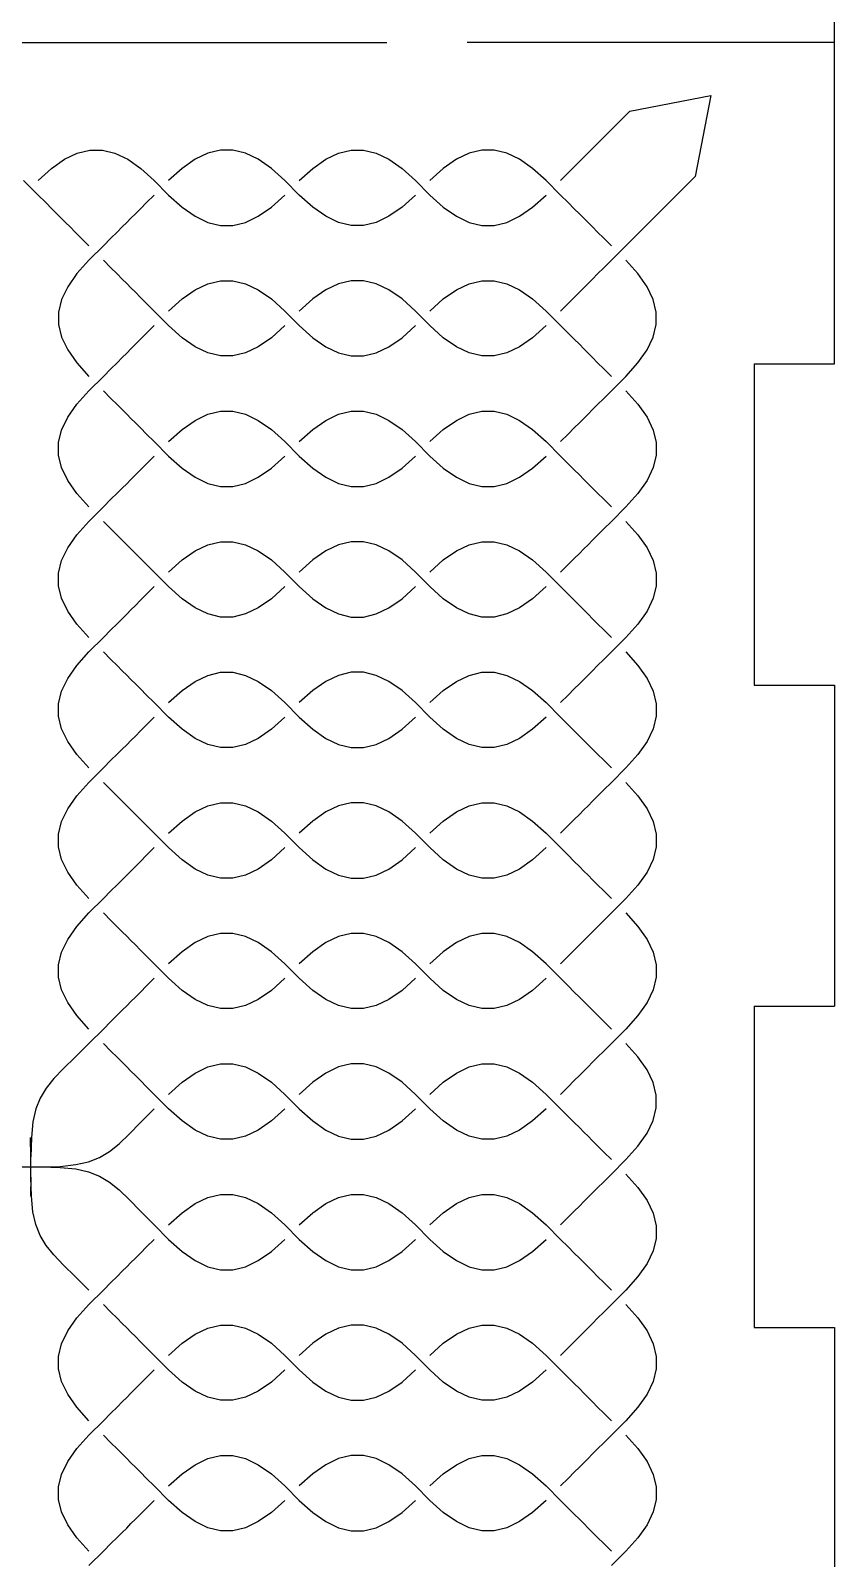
# Model space of a CAD drawing. Extents: x -112 to 112, y -170 to 170.
# Drawn here: x 56.2 to 111.8, y -63.9 to 41.8 of the extents above; entities that cross this region are included whole.
import ezdxf

# ---------------------------------------------------------------- set-up
doc = ezdxf.new("R2010")
doc.units = 0
doc.header["$MEASUREMENT"] = 0
doc.layers.get('0').update_dxf_attribs({"linetype": 'CONTINUOUS'})

msp = doc.modelspace()

# ---------------------------------------------------------------- linework, layer by layer
for p, q in [((111.76, 18.73), (111.76, 168.35)), ((31.12, 40.95), (80.81, 40.95)), ((111.76, 40.95), (86.36, 40.95)), ((97.61, 36.19), (103.23, 37.29)), ((103.23, 37.29), (102.13, 31.67)), ((92.83, 31.4), (97.61, 36.19)), ((57.63, 32.24), (58.53, 32.87)), ((58.53, 32.87), (59.41, 33.29)), ((59.41, 33.29), (60.28, 33.5)), ((60.28, 33.5), (61.15, 33.5)), ((61.15, 33.5), (62.02, 33.29)), ((62.02, 33.29), (62.9, 32.87)), ((62.9, 32.87), (63.8, 32.24)), ((67.56, 32.87), (66.66, 32.24)), ((68.45, 33.29), (67.56, 32.87)), ((69.32, 33.5), (68.45, 33.29)), ((70.18, 33.5), (69.32, 33.5)), ((71.05, 33.29), (70.18, 33.5)), ((71.93, 32.87), (71.05, 33.29)), ((72.84, 32.24), (71.93, 32.87)), ((75.69, 32.24), (76.59, 32.87)), ((76.59, 32.87), (77.48, 33.29)), ((77.48, 33.29), (78.35, 33.5)), ((78.35, 33.5), (79.21, 33.5)), ((79.21, 33.5), (80.08, 33.29)), ((80.08, 33.29), (80.96, 32.87)), ((80.96, 32.87), (81.87, 32.24)), ((85.63, 32.87), (84.72, 32.24)), ((86.51, 33.29), (85.63, 32.87)), ((87.38, 33.5), (86.51, 33.29)), ((88.24, 33.5), (87.38, 33.5)), ((89.11, 33.29), (88.24, 33.5)), ((90, 32.87), (89.11, 33.29)), ((90.9, 32.24), (90, 32.87)), ((56.7, 31.4), (57.63, 32.24)), ((63.8, 32.24), (64.73, 31.4)), ((66.66, 32.24), (65.73, 31.4)), ((73.77, 31.4), (72.84, 32.24)), ((74.76, 31.4), (75.69, 32.24)), ((81.87, 32.24), (82.8, 31.4)), ((84.72, 32.24), (83.79, 31.4)), ((91.83, 31.4), (90.9, 32.24)), ((56.7, 30.4), (55.7, 31.4)), ((64.73, 31.4), (65.73, 30.4)), ((74.76, 30.4), (73.77, 31.4)), ((82.8, 31.4), (83.79, 30.4)), ((92.83, 30.4), (91.83, 31.4)), ((102.13, 31.67), (97.34, 26.88)), ((57.23, 29.88), (56.7, 30.4)), ((57.65, 29.45), (57.23, 29.88)), ((64.21, 29.88), (63.78, 29.45)), ((64.73, 30.4), (64.21, 29.88)), ((65.73, 30.4), (66.66, 29.56)), ((72.84, 29.56), (73.77, 30.4)), ((75.69, 29.56), (74.76, 30.4)), ((82.8, 30.4), (81.87, 29.56)), ((83.79, 30.4), (84.72, 29.56)), ((90.9, 29.56), (91.83, 30.4)), ((93.35, 29.88), (92.83, 30.4)), ((93.78, 29.45), (93.35, 29.88)), ((58, 29.1), (57.65, 29.45)), ((58.31, 28.79), (58, 29.1)), ((58.61, 28.5), (58.31, 28.79)), ((63.12, 28.79), (62.83, 28.5)), ((63.43, 29.1), (63.12, 28.79)), ((63.78, 29.45), (63.43, 29.1)), ((66.66, 29.56), (67.56, 28.93)), ((67.56, 28.93), (68.45, 28.51)), ((71.05, 28.51), (71.93, 28.93)), ((71.93, 28.93), (72.84, 29.56)), ((76.59, 28.93), (75.69, 29.56)), ((77.48, 28.51), (76.59, 28.93)), ((80.96, 28.93), (80.08, 28.51)), ((81.87, 29.56), (80.96, 28.93)), ((84.72, 29.56), (85.63, 28.93)), ((85.63, 28.93), (86.51, 28.51)), ((89.11, 28.51), (90, 28.93)), ((90, 28.93), (90.9, 29.56)), ((94.13, 29.1), (93.78, 29.45)), ((94.44, 28.79), (94.13, 29.1)), ((94.73, 28.5), (94.44, 28.79)), ((58.92, 28.19), (58.61, 28.5)), ((59.27, 27.83), (58.92, 28.19)), ((59.69, 27.41), (59.27, 27.83)), ((62.17, 27.83), (61.74, 27.41)), ((62.52, 28.19), (62.17, 27.83)), ((62.83, 28.5), (62.52, 28.19)), ((68.45, 28.51), (69.32, 28.3)), ((69.32, 28.3), (70.18, 28.3)), ((70.18, 28.3), (71.05, 28.51)), ((78.35, 28.3), (77.48, 28.51)), ((79.21, 28.3), (78.35, 28.3)), ((80.08, 28.51), (79.21, 28.3)), ((86.51, 28.51), (87.38, 28.3)), ((87.38, 28.3), (88.24, 28.3)), ((88.24, 28.3), (89.11, 28.51)), ((95.04, 28.19), (94.73, 28.5)), ((95.39, 27.83), (95.04, 28.19)), ((95.82, 27.41), (95.39, 27.83)), ((60.22, 26.88), (59.69, 27.41)), ((61.22, 26.88), (60.22, 25.89)), ((61.74, 27.41), (61.22, 26.88)), ((96.34, 26.88), (95.82, 27.41)), ((97.34, 26.88), (96.34, 25.89)), ((60.22, 25.89), (59.38, 24.96)), ((61.74, 25.36), (61.22, 25.89)), ((96.34, 25.89), (95.82, 25.36)), ((98.18, 24.96), (97.34, 25.89)), ((59.38, 24.96), (58.75, 24.05)), ((62.17, 24.94), (61.74, 25.36)), ((62.52, 24.58), (62.17, 24.94)), ((62.83, 24.27), (62.52, 24.58)), ((68.45, 24.26), (69.32, 24.47)), ((69.32, 24.47), (70.18, 24.47)), ((70.18, 24.47), (71.05, 24.26)), ((78.35, 24.47), (77.48, 24.26)), ((79.21, 24.47), (78.35, 24.47)), ((80.08, 24.26), (79.21, 24.47)), ((86.51, 24.26), (87.38, 24.47)), ((87.38, 24.47), (88.24, 24.47)), ((88.24, 24.47), (89.11, 24.26)), ((95.04, 24.58), (94.73, 24.27)), ((95.39, 24.94), (95.04, 24.58)), ((95.82, 25.36), (95.39, 24.94)), ((98.81, 24.05), (98.18, 24.96)), ((58.75, 24.05), (58.33, 23.17)), ((63.12, 23.98), (62.83, 24.27)), ((63.43, 23.67), (63.12, 23.98)), ((63.78, 23.32), (63.43, 23.67)), ((64.21, 22.89), (63.78, 23.32)), ((66.66, 23.21), (67.56, 23.84)), ((67.56, 23.84), (68.45, 24.26)), ((71.05, 24.26), (71.93, 23.84)), ((71.93, 23.84), (72.84, 23.21)), ((76.59, 23.84), (75.69, 23.21)), ((77.48, 24.26), (76.59, 23.84)), ((80.96, 23.84), (80.08, 24.26)), ((81.87, 23.21), (80.96, 23.84)), ((84.72, 23.21), (85.63, 23.84)), ((85.63, 23.84), (86.51, 24.26)), ((89.11, 24.26), (90, 23.84)), ((90, 23.84), (90.9, 23.21)), ((93.78, 23.32), (93.35, 22.89)), ((94.13, 23.67), (93.78, 23.32)), ((94.44, 23.98), (94.13, 23.67)), ((94.73, 24.27), (94.44, 23.98)), ((99.23, 23.17), (98.81, 24.05)), ((58.33, 23.17), (58.11, 22.3)), ((58.11, 22.3), (58.11, 21.44)), ((64.73, 22.37), (64.21, 22.89)), ((65.73, 21.37), (64.73, 22.37)), ((65.73, 22.37), (66.66, 23.21)), ((72.84, 23.21), (73.77, 22.37)), ((73.77, 22.37), (74.76, 21.37)), ((75.69, 23.21), (74.76, 22.37)), ((82.8, 22.37), (81.87, 23.21)), ((83.79, 21.37), (82.8, 22.37)), ((83.79, 22.37), (84.72, 23.21)), ((90.9, 23.21), (91.83, 22.37)), ((91.83, 22.37), (92.83, 21.37)), ((93.35, 22.89), (92.83, 22.37)), ((99.44, 22.3), (99.23, 23.17)), ((99.44, 21.44), (99.44, 22.3)), ((58.11, 21.44), (58.33, 20.57)), ((64.21, 20.84), (64.73, 21.37)), ((66.66, 20.53), (65.73, 21.37)), ((73.77, 21.37), (72.84, 20.53)), ((74.76, 21.37), (75.69, 20.53)), ((81.87, 20.53), (82.8, 21.37)), ((84.72, 20.53), (83.79, 21.37)), ((91.83, 21.37), (90.9, 20.53)), ((92.83, 21.37), (93.35, 20.84)), ((99.23, 20.57), (99.44, 21.44)), ((58.33, 20.57), (58.75, 19.68)), ((63.43, 20.07), (63.78, 20.42)), ((63.78, 20.42), (64.21, 20.84)), ((67.56, 19.9), (66.66, 20.53)), ((72.84, 20.53), (71.93, 19.9)), ((75.69, 20.53), (76.59, 19.9)), ((80.96, 19.9), (81.87, 20.53)), ((85.63, 19.9), (84.72, 20.53)), ((90.9, 20.53), (90, 19.9)), ((93.35, 20.84), (93.78, 20.42)), ((93.78, 20.42), (94.13, 20.07)), ((98.81, 19.68), (99.23, 20.57)), ((58.75, 19.68), (59.38, 18.78)), ((62.17, 18.8), (62.52, 19.16)), ((62.52, 19.16), (62.83, 19.46)), ((62.83, 19.46), (63.12, 19.76)), ((63.12, 19.76), (63.43, 20.07)), ((68.45, 19.48), (67.56, 19.9)), ((69.32, 19.27), (68.45, 19.48)), ((70.18, 19.27), (69.32, 19.27)), ((71.05, 19.48), (70.18, 19.27)), ((71.93, 19.9), (71.05, 19.48)), ((76.59, 19.9), (77.48, 19.48)), ((77.48, 19.48), (78.35, 19.27)), ((78.35, 19.27), (79.21, 19.27)), ((79.21, 19.27), (80.08, 19.48)), ((80.08, 19.48), (80.96, 19.9)), ((86.51, 19.48), (85.63, 19.9)), ((87.38, 19.27), (86.51, 19.48)), ((88.24, 19.27), (87.38, 19.27)), ((89.11, 19.48), (88.24, 19.27)), ((90, 19.9), (89.11, 19.48)), ((94.13, 20.07), (94.44, 19.76)), ((94.44, 19.76), (94.73, 19.46)), ((94.73, 19.46), (95.04, 19.16)), ((95.04, 19.16), (95.39, 18.8)), ((98.18, 18.78), (98.81, 19.68)), ((59.38, 18.78), (60.22, 17.85)), ((61.22, 17.85), (61.74, 18.38)), ((61.74, 18.38), (62.17, 18.8)), ((95.39, 18.8), (95.82, 18.38)), ((95.82, 18.38), (96.34, 17.85)), ((97.34, 17.85), (98.18, 18.78)), ((106.21, 18.73), (111.76, 18.73)), ((106.21, 18.73), (106.21, -3.5)), ((60.22, 16.86), (61.22, 17.85)), ((96.34, 16.86), (97.34, 17.85)), ((58.75, 15.02), (59.38, 15.93)), ((59.38, 15.93), (60.22, 16.86)), ((61.22, 16.86), (61.74, 16.33)), ((61.74, 16.33), (62.17, 15.9)), ((62.17, 15.9), (62.52, 15.55)), ((95.04, 15.55), (95.39, 15.9)), ((95.39, 15.9), (95.82, 16.33)), ((95.82, 16.33), (96.34, 16.86)), ((97.34, 16.86), (98.18, 15.93)), ((98.18, 15.93), (98.81, 15.02)), ((58.33, 14.14), (58.75, 15.02)), ((62.52, 15.55), (62.83, 15.24)), ((62.83, 15.24), (63.12, 14.95)), ((63.12, 14.95), (63.43, 14.64)), ((66.66, 14.18), (67.56, 14.81)), ((67.56, 14.81), (68.45, 15.23)), ((68.45, 15.23), (69.32, 15.44)), ((69.32, 15.44), (70.18, 15.44)), ((70.18, 15.44), (71.05, 15.23)), ((71.05, 15.23), (71.93, 14.81)), ((71.93, 14.81), (72.84, 14.18)), ((75.69, 14.18), (76.59, 14.81)), ((76.59, 14.81), (77.48, 15.23)), ((77.48, 15.23), (78.35, 15.44)), ((78.35, 15.44), (79.21, 15.44)), ((79.21, 15.44), (80.08, 15.23)), ((80.08, 15.23), (80.96, 14.81)), ((80.96, 14.81), (81.87, 14.18)), ((84.72, 14.18), (85.63, 14.81)), ((85.63, 14.81), (86.51, 15.23)), ((86.51, 15.23), (87.38, 15.44)), ((87.38, 15.44), (88.24, 15.44)), ((88.24, 15.44), (89.11, 15.23)), ((89.11, 15.23), (90, 14.81)), ((90, 14.81), (90.9, 14.18)), ((94.13, 14.64), (94.44, 14.95)), ((94.44, 14.95), (94.73, 15.24)), ((94.73, 15.24), (95.04, 15.55)), ((98.81, 15.02), (99.23, 14.14)), ((58.11, 13.27), (58.33, 14.14)), ((63.43, 14.64), (63.78, 14.29)), ((63.78, 14.29), (64.21, 13.86)), ((64.21, 13.86), (64.73, 13.34)), ((65.73, 13.34), (66.66, 14.18)), ((72.84, 14.18), (73.77, 13.34)), ((74.76, 13.34), (75.69, 14.18)), ((81.87, 14.18), (82.8, 13.34)), ((83.79, 13.34), (84.72, 14.18)), ((90.9, 14.18), (91.83, 13.34)), ((92.83, 13.34), (93.35, 13.86)), ((93.35, 13.86), (93.78, 14.29)), ((93.78, 14.29), (94.13, 14.64)), ((99.23, 14.14), (99.44, 13.27)), ((58.11, 12.41), (58.11, 13.27)), ((64.73, 13.34), (65.73, 12.34)), ((73.77, 13.34), (74.76, 12.34)), ((82.8, 13.34), (83.79, 12.34)), ((91.83, 13.34), (92.83, 12.34)), ((99.44, 13.27), (99.44, 12.41)), ((58.33, 11.54), (58.11, 12.41)), ((63.78, 11.39), (64.21, 11.81)), ((64.21, 11.81), (64.73, 12.34)), ((65.73, 12.34), (66.66, 11.5)), ((72.84, 11.5), (73.77, 12.34)), ((74.76, 12.34), (75.69, 11.5)), ((81.87, 11.5), (82.8, 12.34)), ((83.79, 12.34), (84.72, 11.5)), ((90.9, 11.5), (91.83, 12.34)), ((92.83, 12.34), (93.35, 11.81)), ((93.35, 11.81), (93.78, 11.39)), ((99.44, 12.41), (99.23, 11.54)), ((58.75, 10.65), (58.33, 11.54)), ((59.38, 9.75), (58.75, 10.65)), ((62.83, 10.43), (63.12, 10.73)), ((63.12, 10.73), (63.43, 11.04)), ((63.43, 11.04), (63.78, 11.39)), ((66.66, 11.5), (67.56, 10.87)), ((67.56, 10.87), (68.45, 10.45)), ((71.05, 10.45), (71.93, 10.87)), ((71.93, 10.87), (72.84, 11.5)), ((75.69, 11.5), (76.59, 10.87)), ((76.59, 10.87), (77.48, 10.45)), ((80.08, 10.45), (80.96, 10.87)), ((80.96, 10.87), (81.87, 11.5)), ((84.72, 11.5), (85.63, 10.87)), ((85.63, 10.87), (86.51, 10.45)), ((89.11, 10.45), (90, 10.87)), ((90, 10.87), (90.9, 11.5)), ((93.78, 11.39), (94.13, 11.04)), ((94.13, 11.04), (94.44, 10.73)), ((94.44, 10.73), (94.73, 10.43)), ((98.81, 10.65), (98.18, 9.75)), ((99.23, 11.54), (98.81, 10.65)), ((60.22, 8.82), (59.38, 9.75)), ((61.74, 9.35), (62.17, 9.77)), ((62.17, 9.77), (62.52, 10.12)), ((62.52, 10.12), (62.83, 10.43)), ((68.45, 10.45), (69.32, 10.24)), ((69.32, 10.24), (70.18, 10.24)), ((70.18, 10.24), (71.05, 10.45)), ((77.48, 10.45), (78.35, 10.24)), ((78.35, 10.24), (79.21, 10.24)), ((79.21, 10.24), (80.08, 10.45)), ((86.51, 10.45), (87.38, 10.24)), ((87.38, 10.24), (88.24, 10.24)), ((88.24, 10.24), (89.11, 10.45)), ((94.73, 10.43), (95.04, 10.12)), ((95.04, 10.12), (95.39, 9.77)), ((95.39, 9.77), (95.82, 9.35)), ((98.18, 9.75), (97.34, 8.82)), ((60.22, 7.82), (61.22, 8.82)), ((61.22, 8.82), (61.74, 9.35)), ((95.82, 9.35), (96.34, 8.82)), ((97.34, 8.82), (96.34, 7.82)), ((59.38, 6.89), (60.22, 7.82)), ((61.74, 7.3), (61.22, 7.82)), ((96.34, 7.82), (95.82, 7.3)), ((97.34, 7.82), (98.18, 6.89)), ((58.75, 5.99), (59.38, 6.89)), ((62.17, 6.87), (61.74, 7.3)), ((62.52, 6.52), (62.17, 6.87)), ((62.83, 6.21), (62.52, 6.52)), ((68.45, 6.2), (69.32, 6.41)), ((69.32, 6.41), (70.18, 6.41)), ((70.18, 6.41), (71.05, 6.2)), ((78.35, 6.41), (77.48, 6.2)), ((79.21, 6.41), (78.35, 6.41)), ((80.08, 6.2), (79.21, 6.41)), ((86.51, 6.2), (87.38, 6.41)), ((87.38, 6.41), (88.24, 6.41)), ((88.24, 6.41), (89.11, 6.2)), ((95.04, 6.52), (94.73, 6.21)), ((95.39, 6.87), (95.04, 6.52)), ((95.82, 7.3), (95.39, 6.87)), ((98.18, 6.89), (98.81, 5.99)), ((58.33, 5.11), (58.75, 5.99)), ((63.12, 5.92), (62.83, 6.21)), ((63.43, 5.61), (63.12, 5.92)), ((63.78, 5.26), (63.43, 5.61)), ((66.66, 5.15), (67.56, 5.78)), ((67.56, 5.78), (68.45, 6.2)), ((71.05, 6.2), (71.93, 5.78)), ((71.93, 5.78), (72.84, 5.15)), ((76.59, 5.78), (75.69, 5.15)), ((77.48, 6.2), (76.59, 5.78)), ((80.96, 5.78), (80.08, 6.2)), ((81.87, 5.15), (80.96, 5.78)), ((84.72, 5.15), (85.63, 5.78)), ((85.63, 5.78), (86.51, 6.2)), ((89.11, 6.2), (90, 5.78)), ((90, 5.78), (90.9, 5.15)), ((94.13, 5.61), (93.78, 5.26)), ((94.44, 5.92), (94.13, 5.61)), ((94.73, 6.21), (94.44, 5.92)), ((98.81, 5.99), (99.23, 5.11)), ((58.11, 4.24), (58.33, 5.11)), ((58.11, 3.37), (58.11, 4.24)), ((64.21, 4.83), (63.78, 5.26)), ((64.73, 4.31), (64.21, 4.83)), ((65.73, 3.31), (64.73, 4.31)), ((65.73, 4.31), (66.66, 5.15)), ((72.84, 5.15), (73.77, 4.31)), ((73.77, 4.31), (74.76, 3.31)), ((75.69, 5.15), (74.76, 4.31)), ((82.8, 4.31), (81.87, 5.15)), ((83.79, 3.31), (82.8, 4.31)), ((83.79, 4.31), (84.72, 5.15)), ((90.9, 5.15), (91.83, 4.31)), ((91.83, 4.31), (92.83, 3.31)), ((93.35, 4.83), (92.83, 4.31)), ((93.78, 5.26), (93.35, 4.83)), ((99.23, 5.11), (99.44, 4.24)), ((99.44, 4.24), (99.44, 3.37)), ((58.33, 2.5), (58.11, 3.37)), ((64.21, 2.78), (64.73, 3.31)), ((66.66, 2.47), (65.73, 3.31)), ((73.77, 3.31), (72.84, 2.47)), ((74.76, 3.31), (75.69, 2.47)), ((81.87, 2.47), (82.8, 3.31)), ((84.72, 2.47), (83.79, 3.31)), ((91.83, 3.31), (90.9, 2.47)), ((92.83, 3.31), (93.35, 2.78)), ((99.44, 3.37), (99.23, 2.5)), ((58.75, 1.62), (58.33, 2.5)), ((63.43, 2.01), (63.78, 2.36)), ((63.78, 2.36), (64.21, 2.78)), ((67.56, 1.84), (66.66, 2.47)), ((72.84, 2.47), (71.93, 1.84)), ((75.69, 2.47), (76.59, 1.84)), ((80.96, 1.84), (81.87, 2.47)), ((85.63, 1.84), (84.72, 2.47)), ((90.9, 2.47), (90, 1.84)), ((93.35, 2.78), (93.78, 2.36)), ((93.78, 2.36), (94.13, 2.01)), ((99.23, 2.5), (98.81, 1.62)), ((59.38, 0.72), (58.75, 1.62)), ((62.17, 0.74), (62.52, 1.09)), ((62.52, 1.09), (62.83, 1.4)), ((62.83, 1.4), (63.12, 1.7)), ((63.12, 1.7), (63.43, 2.01)), ((68.45, 1.42), (67.56, 1.84)), ((69.32, 1.2), (68.45, 1.42)), ((70.18, 1.2), (69.32, 1.2)), ((71.05, 1.42), (70.18, 1.2)), ((71.93, 1.84), (71.05, 1.42)), ((76.59, 1.84), (77.48, 1.42)), ((77.48, 1.42), (78.35, 1.2)), ((78.35, 1.2), (79.21, 1.2)), ((79.21, 1.2), (80.08, 1.42)), ((80.08, 1.42), (80.96, 1.84)), ((86.51, 1.42), (85.63, 1.84)), ((87.38, 1.2), (86.51, 1.42)), ((88.24, 1.2), (87.38, 1.2)), ((89.11, 1.42), (88.24, 1.2)), ((90, 1.84), (89.11, 1.42)), ((94.13, 2.01), (94.44, 1.7)), ((94.44, 1.7), (94.73, 1.4)), ((94.73, 1.4), (95.04, 1.09)), ((95.04, 1.09), (95.39, 0.74)), ((98.81, 1.62), (98.18, 0.72)), ((60.22, -0.21), (59.38, 0.72)), ((61.22, -0.21), (61.74, 0.32)), ((61.74, 0.32), (62.17, 0.74)), ((95.39, 0.74), (95.82, 0.32)), ((95.82, 0.32), (96.34, -0.21)), ((98.18, 0.72), (97.34, -0.21)), ((60.22, -1.21), (61.22, -0.21)), ((97.34, -0.21), (96.34, -1.21)), ((59.38, -2.14), (60.22, -1.21)), ((61.74, -1.73), (61.22, -1.21)), ((62.17, -2.16), (61.74, -1.73)), ((95.82, -1.73), (95.39, -2.16)), ((96.34, -1.21), (95.82, -1.73)), ((97.34, -1.21), (98.18, -2.14)), ((58.33, -3.92), (58.75, -3.04)), ((58.75, -3.04), (59.38, -2.14)), ((62.52, -2.51), (62.17, -2.16)), ((62.83, -2.82), (62.52, -2.51)), ((63.12, -3.11), (62.83, -2.82)), ((63.43, -3.42), (63.12, -3.11)), ((67.56, -3.25), (68.45, -2.83)), ((68.45, -2.83), (69.32, -2.62)), ((69.32, -2.62), (70.18, -2.62)), ((70.18, -2.62), (71.05, -2.83)), ((71.05, -2.83), (71.93, -3.25)), ((77.48, -2.83), (76.59, -3.25)), ((78.35, -2.62), (77.48, -2.83)), ((79.21, -2.62), (78.35, -2.62)), ((80.08, -2.83), (79.21, -2.62)), ((80.96, -3.25), (80.08, -2.83)), ((85.63, -3.25), (86.51, -2.83)), ((86.51, -2.83), (87.38, -2.62)), ((87.38, -2.62), (88.24, -2.62)), ((88.24, -2.62), (89.11, -2.83)), ((89.11, -2.83), (90, -3.25)), ((94.44, -3.11), (94.13, -3.42)), ((94.73, -2.82), (94.44, -3.11)), ((95.04, -2.51), (94.73, -2.82)), ((95.39, -2.16), (95.04, -2.51)), ((98.18, -2.14), (98.81, -3.04)), ((98.81, -3.04), (99.23, -3.92)), ((58.11, -4.79), (58.33, -3.92)), ((63.78, -3.77), (63.43, -3.42)), ((64.21, -4.2), (63.78, -3.77)), ((64.73, -4.72), (64.21, -4.2)), ((65.73, -4.72), (66.66, -3.88)), ((66.66, -3.88), (67.56, -3.25)), ((71.93, -3.25), (72.84, -3.88)), ((72.84, -3.88), (73.77, -4.72)), ((75.69, -3.88), (74.76, -4.72)), ((76.59, -3.25), (75.69, -3.88)), ((81.87, -3.88), (80.96, -3.25)), ((82.8, -4.72), (81.87, -3.88)), ((83.79, -4.72), (84.72, -3.88)), ((84.72, -3.88), (85.63, -3.25)), ((90, -3.25), (90.9, -3.88)), ((90.9, -3.88), (91.83, -4.72)), ((93.35, -4.2), (92.83, -4.72)), ((93.78, -3.77), (93.35, -4.2)), ((94.13, -3.42), (93.78, -3.77)), ((99.23, -3.92), (99.44, -4.79)), ((106.21, -3.5), (111.76, -3.5)), ((111.76, -3.5), (111.76, -25.72)), ((58.11, -5.66), (58.11, -4.79)), ((65.73, -5.72), (64.73, -4.72)), ((73.77, -4.72), (74.76, -5.72)), ((83.79, -5.72), (82.8, -4.72)), ((91.83, -4.72), (92.83, -5.72)), ((99.44, -4.79), (99.44, -5.66)), ((58.33, -6.53), (58.11, -5.66)), ((63.78, -6.67), (64.21, -6.25)), ((64.21, -6.25), (64.73, -5.72)), ((66.66, -6.56), (65.73, -5.72)), ((73.77, -5.72), (72.84, -6.56)), ((74.76, -5.72), (75.69, -6.56)), ((81.87, -6.56), (82.8, -5.72)), ((84.72, -6.56), (83.79, -5.72)), ((91.83, -5.72), (90.9, -6.56)), ((92.83, -5.72), (93.35, -6.25)), ((93.35, -6.25), (93.78, -6.67)), ((99.44, -5.66), (99.23, -6.53)), ((58.75, -7.41), (58.33, -6.53)), ((62.83, -7.63), (63.12, -7.33)), ((63.12, -7.33), (63.43, -7.03)), ((63.43, -7.03), (63.78, -6.67)), ((67.56, -7.2), (66.66, -6.56)), ((68.45, -7.62), (67.56, -7.2)), ((71.93, -7.2), (71.05, -7.62)), ((72.84, -6.56), (71.93, -7.2)), ((75.69, -6.56), (76.59, -7.2)), ((76.59, -7.2), (77.48, -7.62)), ((80.08, -7.62), (80.96, -7.2)), ((80.96, -7.2), (81.87, -6.56)), ((85.63, -7.2), (84.72, -6.56)), ((86.51, -7.62), (85.63, -7.2)), ((90, -7.2), (89.11, -7.62)), ((90.9, -6.56), (90, -7.2)), ((93.78, -6.67), (94.13, -7.03)), ((94.13, -7.03), (94.44, -7.33)), ((94.44, -7.33), (94.73, -7.63)), ((99.23, -6.53), (98.81, -7.41)), ((59.38, -8.31), (58.75, -7.41)), ((60.22, -9.24), (59.38, -8.31)), ((61.74, -8.71), (62.17, -8.29)), ((62.17, -8.29), (62.52, -7.94)), ((62.52, -7.94), (62.83, -7.63)), ((69.32, -7.83), (68.45, -7.62)), ((70.18, -7.83), (69.32, -7.83)), ((71.05, -7.62), (70.18, -7.83)), ((77.48, -7.62), (78.35, -7.83)), ((78.35, -7.83), (79.21, -7.83)), ((79.21, -7.83), (80.08, -7.62)), ((87.38, -7.83), (86.51, -7.62)), ((88.24, -7.83), (87.38, -7.83)), ((89.11, -7.62), (88.24, -7.83)), ((94.73, -7.63), (95.04, -7.94)), ((95.04, -7.94), (95.39, -8.29)), ((95.39, -8.29), (95.82, -8.71)), ((98.18, -8.31), (97.34, -9.24)), ((98.81, -7.41), (98.18, -8.31)), ((60.22, -10.24), (61.22, -9.24)), ((61.22, -9.24), (61.74, -8.71)), ((95.82, -8.71), (96.34, -9.24)), ((97.34, -9.24), (96.34, -10.24)), ((59.38, -11.17), (60.22, -10.24)), ((61.74, -10.76), (61.22, -10.24)), ((96.34, -10.24), (95.82, -10.76)), ((97.34, -10.24), (98.18, -11.17)), ((58.75, -12.07), (59.38, -11.17)), ((62.17, -11.19), (61.74, -10.76)), ((62.52, -11.54), (62.17, -11.19)), ((62.83, -11.85), (62.52, -11.54)), ((95.04, -11.54), (94.73, -11.85)), ((95.39, -11.19), (95.04, -11.54)), ((95.82, -10.76), (95.39, -11.19)), ((98.18, -11.17), (98.81, -12.07)), ((58.33, -12.95), (58.75, -12.07)), ((63.12, -12.14), (62.83, -11.85)), ((63.43, -12.45), (63.12, -12.14)), ((63.78, -12.81), (63.43, -12.45)), ((66.66, -12.91), (67.56, -12.28)), ((67.56, -12.28), (68.45, -11.86)), ((68.45, -11.86), (69.32, -11.65)), ((69.32, -11.65), (70.18, -11.65)), ((70.18, -11.65), (71.05, -11.86)), ((71.05, -11.86), (71.93, -12.28)), ((71.93, -12.28), (72.84, -12.91)), ((76.59, -12.28), (75.69, -12.91)), ((77.48, -11.86), (76.59, -12.28)), ((78.35, -11.65), (77.48, -11.86)), ((79.21, -11.65), (78.35, -11.65)), ((80.08, -11.86), (79.21, -11.65)), ((80.96, -12.28), (80.08, -11.86)), ((81.87, -12.91), (80.96, -12.28)), ((84.72, -12.91), (85.63, -12.28)), ((85.63, -12.28), (86.51, -11.86)), ((86.51, -11.86), (87.38, -11.65)), ((87.38, -11.65), (88.24, -11.65)), ((88.24, -11.65), (89.11, -11.86)), ((89.11, -11.86), (90, -12.28)), ((90, -12.28), (90.9, -12.91)), ((94.13, -12.45), (93.78, -12.81)), ((94.44, -12.14), (94.13, -12.45)), ((94.73, -11.85), (94.44, -12.14)), ((98.81, -12.07), (99.23, -12.95)), ((58.11, -13.82), (58.33, -12.95)), ((64.21, -13.23), (63.78, -12.81)), ((64.73, -13.76), (64.21, -13.23)), ((65.73, -13.76), (66.66, -12.91)), ((72.84, -12.91), (73.77, -13.76)), ((75.69, -12.91), (74.76, -13.76)), ((82.8, -13.76), (81.87, -12.91)), ((83.79, -13.76), (84.72, -12.91)), ((90.9, -12.91), (91.83, -13.76)), ((93.35, -13.23), (92.83, -13.76)), ((93.78, -12.81), (93.35, -13.23)), ((99.23, -12.95), (99.44, -13.82)), ((58.11, -14.69), (58.11, -13.82)), ((58.33, -15.56), (58.11, -14.69)), ((64.21, -15.28), (64.73, -14.75)), ((65.73, -14.75), (64.73, -13.76)), ((66.66, -15.6), (65.73, -14.75)), ((73.77, -14.75), (72.84, -15.6)), ((73.77, -13.76), (74.76, -14.75)), ((74.76, -14.75), (75.69, -15.6)), ((81.87, -15.6), (82.8, -14.75)), ((83.79, -14.75), (82.8, -13.76)), ((84.72, -15.6), (83.79, -14.75)), ((91.83, -14.75), (90.9, -15.6)), ((91.83, -13.76), (92.83, -14.75)), ((92.83, -14.75), (93.35, -15.28)), ((99.44, -14.69), (99.23, -15.56)), ((99.44, -13.82), (99.44, -14.69)), ((58.75, -16.44), (58.33, -15.56)), ((63.43, -16.06), (63.78, -15.7)), ((63.78, -15.7), (64.21, -15.28)), ((67.56, -16.23), (66.66, -15.6)), ((72.84, -15.6), (71.93, -16.23)), ((75.69, -15.6), (76.59, -16.23)), ((80.96, -16.23), (81.87, -15.6)), ((85.63, -16.23), (84.72, -15.6)), ((90.9, -15.6), (90, -16.23)), ((93.35, -15.28), (93.78, -15.7)), ((93.78, -15.7), (94.13, -16.06)), ((99.23, -15.56), (98.81, -16.44)), ((59.38, -17.34), (58.75, -16.44)), ((62.52, -16.97), (62.83, -16.66)), ((62.83, -16.66), (63.12, -16.37)), ((63.12, -16.37), (63.43, -16.06)), ((68.45, -16.65), (67.56, -16.23)), ((69.32, -16.86), (68.45, -16.65)), ((70.18, -16.86), (69.32, -16.86)), ((71.05, -16.65), (70.18, -16.86)), ((71.93, -16.23), (71.05, -16.65)), ((76.59, -16.23), (77.48, -16.65)), ((77.48, -16.65), (78.35, -16.86)), ((78.35, -16.86), (79.21, -16.86)), ((79.21, -16.86), (80.08, -16.65)), ((80.08, -16.65), (80.96, -16.23)), ((86.51, -16.65), (85.63, -16.23)), ((87.38, -16.86), (86.51, -16.65)), ((88.24, -16.86), (87.38, -16.86)), ((89.11, -16.65), (88.24, -16.86)), ((90, -16.23), (89.11, -16.65)), ((94.13, -16.06), (94.44, -16.37)), ((94.44, -16.37), (94.73, -16.66)), ((94.73, -16.66), (95.04, -16.97)), ((98.81, -16.44), (98.18, -17.34)), ((60.22, -18.27), (59.38, -17.34)), ((61.22, -18.27), (61.74, -17.75)), ((61.74, -17.75), (62.17, -17.32)), ((62.17, -17.32), (62.52, -16.97)), ((95.04, -16.97), (95.39, -17.32)), ((95.39, -17.32), (95.82, -17.75)), ((95.82, -17.75), (96.34, -18.27)), ((98.18, -17.34), (97.34, -18.27)), ((60.22, -19.27), (61.22, -18.27)), ((97.34, -18.27), (96.34, -19.27)), ((59.38, -20.2), (60.22, -19.27)), ((61.74, -19.8), (61.22, -19.27)), ((62.17, -20.22), (61.74, -19.8)), ((95.82, -19.8), (95.39, -20.22)), ((96.34, -19.27), (95.82, -19.8)), ((97.34, -19.27), (98.18, -20.2)), ((58.33, -21.98), (58.75, -21.1)), ((58.75, -21.1), (59.38, -20.2)), ((62.52, -20.57), (62.17, -20.22)), ((62.83, -20.88), (62.52, -20.57)), ((63.12, -21.18), (62.83, -20.88)), ((68.45, -20.89), (67.56, -21.31)), ((69.32, -20.68), (68.45, -20.89)), ((70.18, -20.68), (69.32, -20.68)), ((71.05, -20.89), (70.18, -20.68)), ((71.93, -21.31), (71.05, -20.89)), ((77.48, -20.89), (76.59, -21.31)), ((78.35, -20.68), (77.48, -20.89)), ((79.21, -20.68), (78.35, -20.68)), ((80.08, -20.89), (79.21, -20.68)), ((80.96, -21.31), (80.08, -20.89)), ((86.51, -20.89), (85.63, -21.31)), ((87.38, -20.68), (86.51, -20.89)), ((88.24, -20.68), (87.38, -20.68)), ((89.11, -20.89), (88.24, -20.68)), ((90, -21.31), (89.11, -20.89)), ((94.73, -20.88), (94.44, -21.18)), ((95.04, -20.57), (94.73, -20.88)), ((95.39, -20.22), (95.04, -20.57)), ((98.18, -20.2), (98.81, -21.1)), ((98.81, -21.1), (99.23, -21.98)), ((58.11, -22.85), (58.33, -21.98)), ((63.43, -21.48), (63.12, -21.18)), ((63.78, -21.84), (63.43, -21.48)), ((64.21, -22.26), (63.78, -21.84)), ((66.66, -21.95), (65.73, -22.79)), ((67.56, -21.31), (66.66, -21.95)), ((72.84, -21.95), (71.93, -21.31)), ((73.77, -22.79), (72.84, -21.95)), ((75.69, -21.95), (74.76, -22.79)), ((76.59, -21.31), (75.69, -21.95)), ((81.87, -21.95), (80.96, -21.31)), ((82.8, -22.79), (81.87, -21.95)), ((84.72, -21.95), (83.79, -22.79)), ((85.63, -21.31), (84.72, -21.95)), ((90.9, -21.95), (90, -21.31)), ((91.83, -22.79), (90.9, -21.95)), ((93.78, -21.84), (93.35, -22.26)), ((94.13, -21.48), (93.78, -21.84)), ((94.44, -21.18), (94.13, -21.48)), ((99.23, -21.98), (99.44, -22.85)), ((58.11, -23.72), (58.11, -22.85)), ((64.73, -22.79), (64.21, -22.26)), ((65.73, -23.78), (64.73, -22.79)), ((74.76, -23.78), (73.77, -22.79)), ((83.79, -23.78), (82.8, -22.79)), ((92.83, -23.78), (91.83, -22.79)), ((93.35, -22.26), (92.83, -22.79)), ((99.44, -22.85), (99.44, -23.72)), ((58.33, -24.59), (58.11, -23.72)), ((64.21, -24.31), (63.78, -24.74)), ((64.73, -23.78), (64.21, -24.31)), ((66.66, -24.63), (65.73, -23.78)), ((73.77, -23.78), (72.84, -24.63)), ((75.69, -24.63), (74.76, -23.78)), ((82.8, -23.78), (81.87, -24.63)), ((84.72, -24.63), (83.79, -23.78)), ((91.83, -23.78), (90.9, -24.63)), ((93.35, -24.31), (92.83, -23.78)), ((93.78, -24.74), (93.35, -24.31)), ((99.44, -23.72), (99.23, -24.59)), ((58.75, -25.47), (58.33, -24.59)), ((63.43, -25.09), (63.12, -25.4)), ((63.78, -24.74), (63.43, -25.09)), ((67.56, -25.26), (66.66, -24.63)), ((68.45, -25.68), (67.56, -25.26)), ((71.93, -25.26), (71.05, -25.68)), ((72.84, -24.63), (71.93, -25.26)), ((76.59, -25.26), (75.69, -24.63)), ((77.48, -25.68), (76.59, -25.26)), ((80.96, -25.26), (80.08, -25.68)), ((81.87, -24.63), (80.96, -25.26)), ((85.63, -25.26), (84.72, -24.63)), ((86.51, -25.68), (85.63, -25.26)), ((90, -25.26), (89.11, -25.68)), ((90.9, -24.63), (90, -25.26)), ((94.13, -25.09), (93.78, -24.74)), ((94.44, -25.4), (94.13, -25.09)), ((99.23, -24.59), (98.81, -25.47)), ((59.38, -26.37), (58.75, -25.47)), ((60.22, -27.3), (59.38, -26.37)), ((62.17, -26.35), (61.74, -26.78)), ((62.52, -26), (62.17, -26.35)), ((62.83, -25.69), (62.52, -26)), ((63.12, -25.4), (62.83, -25.69)), ((69.32, -25.89), (68.45, -25.68)), ((70.18, -25.89), (69.32, -25.89)), ((71.05, -25.68), (70.18, -25.89)), ((78.35, -25.89), (77.48, -25.68)), ((79.21, -25.89), (78.35, -25.89)), ((80.08, -25.68), (79.21, -25.89)), ((87.38, -25.89), (86.51, -25.68)), ((88.24, -25.89), (87.38, -25.89)), ((89.11, -25.68), (88.24, -25.89)), ((94.73, -25.69), (94.44, -25.4)), ((95.04, -26), (94.73, -25.69)), ((95.39, -26.35), (95.04, -26)), ((95.82, -26.78), (95.39, -26.35)), ((98.18, -26.37), (97.34, -27.3)), ((98.81, -25.47), (98.18, -26.37)), ((106.21, -25.72), (106.21, -47.95)), ((106.21, -25.72), (111.76, -25.72)), ((61.22, -27.3), (60.22, -28.3)), ((61.74, -26.78), (61.22, -27.3)), ((96.34, -27.3), (95.82, -26.78)), ((97.34, -27.3), (96.34, -28.3)), ((60.22, -28.3), (59.26, -29.24)), ((61.74, -28.83), (61.22, -28.3)), ((96.34, -28.3), (95.82, -28.83)), ((98.18, -29.23), (97.34, -28.3)), ((59.26, -29.24), (58.46, -30.04)), ((62.17, -29.25), (61.74, -28.83)), ((62.52, -29.6), (62.17, -29.25)), ((95.39, -29.25), (95.04, -29.6)), ((95.82, -28.83), (95.39, -29.25)), ((98.81, -30.13), (98.18, -29.23)), ((58.46, -30.04), (57.79, -30.73)), ((62.83, -29.91), (62.52, -29.6)), ((63.12, -30.21), (62.83, -29.91)), ((63.43, -30.52), (63.12, -30.21)), ((63.78, -30.87), (63.43, -30.52)), ((66.66, -30.98), (67.56, -30.35)), ((67.56, -30.35), (68.45, -29.92)), ((68.45, -29.92), (69.32, -29.71)), ((69.32, -29.71), (70.18, -29.71)), ((70.18, -29.71), (71.05, -29.92)), ((71.05, -29.92), (71.93, -30.35)), ((71.93, -30.35), (72.84, -30.98)), ((76.59, -30.35), (75.69, -30.98)), ((77.48, -29.92), (76.59, -30.35)), ((78.35, -29.71), (77.48, -29.92)), ((79.21, -29.71), (78.35, -29.71)), ((80.08, -29.92), (79.21, -29.71)), ((80.96, -30.35), (80.08, -29.92)), ((81.87, -30.98), (80.96, -30.35)), ((84.72, -30.98), (85.63, -30.35)), ((85.63, -30.35), (86.51, -29.92)), ((86.51, -29.92), (87.38, -29.71)), ((87.38, -29.71), (88.24, -29.71)), ((88.24, -29.71), (89.11, -29.92)), ((89.11, -29.92), (90, -30.35)), ((90, -30.35), (90.9, -30.98)), ((94.13, -30.52), (93.78, -30.87)), ((94.44, -30.21), (94.13, -30.52)), ((94.73, -29.91), (94.44, -30.21)), ((95.04, -29.6), (94.73, -29.91)), ((99.23, -31.01), (98.81, -30.13)), ((57.26, -31.4), (56.85, -32.08)), ((57.79, -30.73), (57.26, -31.4)), ((64.21, -31.29), (63.78, -30.87)), ((64.73, -31.82), (64.21, -31.29)), ((65.73, -31.82), (66.66, -30.98)), ((72.84, -30.98), (73.77, -31.82)), ((75.69, -30.98), (74.76, -31.82)), ((82.8, -31.82), (81.87, -30.98)), ((83.79, -31.82), (84.72, -30.98)), ((90.9, -30.98), (91.83, -31.82)), ((93.35, -31.29), (92.83, -31.82)), ((93.78, -30.87), (93.35, -31.29)), ((99.44, -31.88), (99.23, -31.01)), ((56.85, -32.08), (56.55, -32.83)), ((65.73, -32.82), (64.73, -31.82)), ((73.77, -31.82), (74.76, -32.82)), ((83.79, -32.82), (82.8, -31.82)), ((91.83, -31.82), (92.83, -32.82)), ((99.23, -33.62), (99.44, -32.75)), ((99.44, -32.75), (99.44, -31.88)), ((56.35, -33.72), (56.24, -34.8)), ((56.55, -32.83), (56.35, -33.72)), ((63, -34.58), (63.79, -33.77)), ((63.79, -33.77), (64.73, -32.82)), ((66.66, -33.66), (65.73, -32.82)), ((67.56, -34.29), (66.66, -33.66)), ((72.84, -33.66), (71.93, -34.29)), ((73.77, -32.82), (72.84, -33.66)), ((74.76, -32.82), (75.69, -33.66)), ((75.69, -33.66), (76.59, -34.29)), ((80.96, -34.29), (81.87, -33.66)), ((81.87, -33.66), (82.8, -32.82)), ((84.72, -33.66), (83.79, -32.82)), ((85.63, -34.29), (84.72, -33.66)), ((90.9, -33.66), (90, -34.29)), ((91.83, -32.82), (90.9, -33.66)), ((92.83, -32.82), (93.35, -33.34)), ((93.35, -33.34), (93.78, -33.77)), ((93.78, -33.77), (94.13, -34.12)), ((98.81, -34.5), (99.23, -33.62)), ((56.2, -36.13), (56.17, -34.8)), ((56.24, -34.8), (56.2, -36.13)), ((62.3, -35.24), (63, -34.58)), ((68.45, -34.71), (67.56, -34.29)), ((69.32, -34.92), (68.45, -34.71)), ((71.05, -34.71), (70.18, -34.92)), ((71.93, -34.29), (71.05, -34.71)), ((76.59, -34.29), (77.48, -34.71)), ((77.48, -34.71), (78.35, -34.92)), ((79.21, -34.92), (80.08, -34.71)), ((80.08, -34.71), (80.96, -34.29)), ((86.51, -34.71), (85.63, -34.29)), ((87.38, -34.92), (86.51, -34.71)), ((89.11, -34.71), (88.24, -34.92)), ((90, -34.29), (89.11, -34.71)), ((94.13, -34.12), (94.44, -34.43)), ((94.44, -34.43), (94.73, -34.72)), ((94.73, -34.72), (95.04, -35.03)), ((98.18, -35.4), (98.81, -34.5)), ((60.96, -36.18), (61.64, -35.77)), ((61.64, -35.77), (62.3, -35.24)), ((70.18, -34.92), (69.32, -34.92)), ((78.35, -34.92), (79.21, -34.92)), ((88.24, -34.92), (87.38, -34.92)), ((95.04, -35.03), (95.39, -35.38)), ((95.39, -35.38), (95.82, -35.81)), ((95.82, -35.81), (96.34, -36.33)), ((97.34, -36.33), (98.18, -35.4)), ((55.5, -36.83), (56.2, -36.83)), ((56.2, -36.83), (56.2, -36.13)), ((56.2, -37.54), (56.2, -36.83)), ((56.2, -36.83), (56.91, -36.83)), ((56.91, -36.83), (58.23, -36.8)), ((56.91, -36.83), (58.23, -36.87)), ((58.23, -36.8), (59.31, -36.68)), ((58.23, -36.87), (59.31, -36.98)), ((59.31, -36.68), (60.2, -36.48)), ((59.31, -36.98), (60.2, -37.18)), ((60.2, -36.48), (60.96, -36.18)), ((96.34, -37.33), (97.34, -36.33)), ((56.2, -37.54), (56.17, -38.86)), ((56.24, -38.86), (56.2, -37.54)), ((60.2, -37.18), (60.96, -37.48)), ((60.96, -37.48), (61.64, -37.89)), ((61.64, -37.89), (62.3, -38.43)), ((95.39, -38.28), (95.82, -37.86)), ((95.82, -37.86), (96.34, -37.33)), ((97.34, -37.33), (98.18, -38.26)), ((56.35, -39.94), (56.24, -38.86)), ((62.3, -38.43), (63, -39.09)), ((63, -39.09), (63.79, -39.89)), ((67.56, -39.38), (68.45, -38.96)), ((68.45, -38.96), (69.32, -38.75)), ((69.32, -38.75), (70.18, -38.75)), ((70.18, -38.75), (71.05, -38.96)), ((71.05, -38.96), (71.93, -39.38)), ((76.59, -39.38), (77.48, -38.96)), ((77.48, -38.96), (78.35, -38.75)), ((78.35, -38.75), (79.21, -38.75)), ((79.21, -38.75), (80.08, -38.96)), ((80.08, -38.96), (80.96, -39.38)), ((85.63, -39.38), (86.51, -38.96)), ((86.51, -38.96), (87.38, -38.75)), ((87.38, -38.75), (88.24, -38.75)), ((88.24, -38.75), (89.11, -38.96)), ((89.11, -38.96), (90, -39.38)), ((94.44, -39.24), (94.73, -38.94)), ((94.73, -38.94), (95.04, -38.63)), ((95.04, -38.63), (95.39, -38.28)), ((98.18, -38.26), (98.81, -39.16)), ((56.55, -40.83), (56.35, -39.94)), ((63.79, -39.89), (64.73, -40.85)), ((65.73, -40.85), (66.66, -40.01)), ((66.66, -40.01), (67.56, -39.38)), ((71.93, -39.38), (72.84, -40.01)), ((72.84, -40.01), (73.77, -40.85)), ((74.76, -40.85), (75.69, -40.01)), ((75.69, -40.01), (76.59, -39.38)), ((80.96, -39.38), (81.87, -40.01)), ((81.87, -40.01), (82.8, -40.85)), ((83.79, -40.85), (84.72, -40.01)), ((84.72, -40.01), (85.63, -39.38)), ((90, -39.38), (90.9, -40.01)), ((90.9, -40.01), (91.83, -40.85)), ((93.35, -40.32), (93.78, -39.9)), ((93.78, -39.9), (94.13, -39.55)), ((94.13, -39.55), (94.44, -39.24)), ((98.81, -39.16), (99.23, -40.05)), ((99.23, -40.05), (99.44, -40.92)), ((56.85, -41.59), (56.55, -40.83)), ((64.73, -40.85), (65.73, -41.85)), ((73.77, -40.85), (74.76, -41.85)), ((82.8, -40.85), (83.79, -41.85)), ((91.83, -40.85), (92.83, -41.85)), ((92.83, -40.85), (93.35, -40.32)), ((99.44, -40.92), (99.44, -41.78)), ((57.26, -42.27), (56.85, -41.59)), ((57.79, -42.93), (57.26, -42.27)), ((64.21, -42.37), (64.73, -41.85)), ((65.73, -41.85), (66.66, -42.69)), ((72.84, -42.69), (73.77, -41.85)), ((74.76, -41.85), (75.69, -42.69)), ((81.87, -42.69), (82.8, -41.85)), ((83.79, -41.85), (84.72, -42.69)), ((90.9, -42.69), (91.83, -41.85)), ((92.83, -41.85), (93.35, -42.37)), ((99.44, -41.78), (99.23, -42.65)), ((58.46, -43.63), (57.79, -42.93)), ((63.12, -43.46), (63.43, -43.15)), ((63.43, -43.15), (63.78, -42.8)), ((63.78, -42.8), (64.21, -42.37)), ((66.66, -42.69), (67.56, -43.32)), ((67.56, -43.32), (68.45, -43.74)), ((71.05, -43.74), (71.93, -43.32)), ((71.93, -43.32), (72.84, -42.69)), ((75.69, -42.69), (76.59, -43.32)), ((76.59, -43.32), (77.48, -43.74)), ((80.08, -43.74), (80.96, -43.32)), ((80.96, -43.32), (81.87, -42.69)), ((84.72, -42.69), (85.63, -43.32)), ((85.63, -43.32), (86.51, -43.74)), ((89.11, -43.74), (90, -43.32)), ((90, -43.32), (90.9, -42.69)), ((93.35, -42.37), (93.78, -42.8)), ((93.78, -42.8), (94.13, -43.15)), ((94.13, -43.15), (94.44, -43.46)), ((99.23, -42.65), (98.81, -43.53)), ((59.26, -44.42), (58.46, -43.63)), ((62.17, -44.41), (62.52, -44.06)), ((62.52, -44.06), (62.83, -43.75)), ((62.83, -43.75), (63.12, -43.46)), ((68.45, -43.74), (69.32, -43.95)), ((69.32, -43.95), (70.18, -43.95)), ((70.18, -43.95), (71.05, -43.74)), ((77.48, -43.74), (78.35, -43.95)), ((78.35, -43.95), (79.21, -43.95)), ((79.21, -43.95), (80.08, -43.74)), ((86.51, -43.74), (87.38, -43.95)), ((87.38, -43.95), (88.24, -43.95)), ((88.24, -43.95), (89.11, -43.74)), ((94.44, -43.46), (94.73, -43.75)), ((94.73, -43.75), (95.04, -44.06)), ((95.04, -44.06), (95.39, -44.41)), ((98.81, -43.53), (98.18, -44.43)), ((60.22, -45.36), (59.26, -44.42)), ((60.22, -46.36), (61.22, -45.36)), ((61.22, -45.36), (61.74, -44.84)), ((61.74, -44.84), (62.17, -44.41)), ((95.39, -44.41), (95.82, -44.84)), ((95.82, -44.84), (96.34, -45.36)), ((97.34, -45.36), (96.34, -46.36)), ((98.18, -44.43), (97.34, -45.36)), ((59.38, -47.29), (60.22, -46.36)), ((61.74, -46.89), (61.22, -46.36)), ((96.34, -46.36), (95.82, -46.89)), ((97.34, -46.36), (98.18, -47.29)), ((58.75, -48.19), (59.38, -47.29)), ((62.17, -47.31), (61.74, -46.89)), ((62.52, -47.67), (62.17, -47.31)), ((95.39, -47.31), (95.04, -47.67)), ((95.82, -46.89), (95.39, -47.31)), ((98.18, -47.29), (98.81, -48.19)), ((58.33, -49.08), (58.75, -48.19)), ((62.83, -47.97), (62.52, -47.67)), ((63.12, -48.27), (62.83, -47.97)), ((63.43, -48.58), (63.12, -48.27)), ((63.78, -48.93), (63.43, -48.58)), ((66.66, -49.04), (67.56, -48.41)), ((67.56, -48.41), (68.45, -47.99)), ((68.45, -47.99), (69.32, -47.78)), ((69.32, -47.78), (70.18, -47.78)), ((70.18, -47.78), (71.05, -47.99)), ((71.05, -47.99), (71.93, -48.41)), ((71.93, -48.41), (72.84, -49.04)), ((76.59, -48.41), (75.69, -49.04)), ((77.48, -47.99), (76.59, -48.41)), ((78.35, -47.78), (77.48, -47.99)), ((79.21, -47.78), (78.35, -47.78)), ((80.08, -47.99), (79.21, -47.78)), ((80.96, -48.41), (80.08, -47.99)), ((81.87, -49.04), (80.96, -48.41)), ((84.72, -49.04), (85.63, -48.41)), ((85.63, -48.41), (86.51, -47.99)), ((86.51, -47.99), (87.38, -47.78)), ((87.38, -47.78), (88.24, -47.78)), ((88.24, -47.78), (89.11, -47.99)), ((89.11, -47.99), (90, -48.41)), ((90, -48.41), (90.9, -49.04)), ((94.13, -48.58), (93.78, -48.93)), ((94.44, -48.27), (94.13, -48.58)), ((94.73, -47.97), (94.44, -48.27)), ((95.04, -47.67), (94.73, -47.97)), ((98.81, -48.19), (99.23, -49.08)), ((106.21, -47.95), (111.76, -47.95)), ((111.76, -47.95), (111.76, -70.17)), ((58.11, -49.95), (58.33, -49.08)), ((64.21, -49.35), (63.78, -48.93)), ((64.73, -49.88), (64.21, -49.35)), ((65.73, -49.88), (66.66, -49.04)), ((72.84, -49.04), (73.77, -49.88)), ((75.69, -49.04), (74.76, -49.88)), ((82.8, -49.88), (81.87, -49.04)), ((83.79, -49.88), (84.72, -49.04)), ((90.9, -49.04), (91.83, -49.88)), ((93.35, -49.35), (92.83, -49.88)), ((93.78, -48.93), (93.35, -49.35)), ((99.23, -49.08), (99.44, -49.95)), ((58.11, -50.81), (58.11, -49.95)), ((65.73, -50.88), (64.73, -49.88)), ((73.77, -49.88), (74.76, -50.88)), ((83.79, -50.88), (82.8, -49.88)), ((91.83, -49.88), (92.83, -50.88)), ((99.44, -49.95), (99.44, -50.81)), ((58.33, -51.68), (58.11, -50.81)), ((58.75, -52.56), (58.33, -51.68)), ((63.78, -51.83), (64.21, -51.4)), ((64.21, -51.4), (64.73, -50.88)), ((66.66, -51.72), (65.73, -50.88)), ((67.56, -52.35), (66.66, -51.72)), ((72.84, -51.72), (71.93, -52.35)), ((73.77, -50.88), (72.84, -51.72)), ((74.76, -50.88), (75.69, -51.72)), ((75.69, -51.72), (76.59, -52.35)), ((80.96, -52.35), (81.87, -51.72)), ((81.87, -51.72), (82.8, -50.88)), ((84.72, -51.72), (83.79, -50.88)), ((85.63, -52.35), (84.72, -51.72)), ((90.9, -51.72), (90, -52.35)), ((91.83, -50.88), (90.9, -51.72)), ((92.83, -50.88), (93.35, -51.4)), ((93.35, -51.4), (93.78, -51.83)), ((99.23, -51.68), (98.81, -52.56)), ((99.44, -50.81), (99.23, -51.68)), ((59.38, -53.47), (58.75, -52.56)), ((62.52, -53.09), (62.83, -52.78)), ((62.83, -52.78), (63.12, -52.49)), ((63.12, -52.49), (63.43, -52.18)), ((63.43, -52.18), (63.78, -51.83)), ((68.45, -52.77), (67.56, -52.35)), ((69.32, -52.98), (68.45, -52.77)), ((71.05, -52.77), (70.18, -52.98)), ((71.93, -52.35), (71.05, -52.77)), ((76.59, -52.35), (77.48, -52.77)), ((77.48, -52.77), (78.35, -52.98)), ((79.21, -52.98), (80.08, -52.77)), ((80.08, -52.77), (80.96, -52.35)), ((86.51, -52.77), (85.63, -52.35)), ((87.38, -52.98), (86.51, -52.77)), ((89.11, -52.77), (88.24, -52.98)), ((90, -52.35), (89.11, -52.77)), ((93.78, -51.83), (94.13, -52.18)), ((94.13, -52.18), (94.44, -52.49)), ((94.44, -52.49), (94.73, -52.78)), ((94.73, -52.78), (95.04, -53.09)), ((98.81, -52.56), (98.18, -53.47)), ((60.22, -54.4), (59.38, -53.47)), ((61.22, -54.4), (61.74, -53.87)), ((61.74, -53.87), (62.17, -53.45)), ((62.17, -53.45), (62.52, -53.09)), ((70.18, -52.98), (69.32, -52.98)), ((78.35, -52.98), (79.21, -52.98)), ((88.24, -52.98), (87.38, -52.98)), ((95.04, -53.09), (95.39, -53.45)), ((95.39, -53.45), (95.82, -53.87)), ((95.82, -53.87), (96.34, -54.4)), ((98.18, -53.47), (97.34, -54.4)), ((60.22, -55.39), (61.22, -54.4)), ((97.34, -54.4), (96.34, -55.39)), ((59.38, -56.32), (60.22, -55.39)), ((61.74, -55.92), (61.22, -55.39)), ((62.17, -56.34), (61.74, -55.92)), ((95.82, -55.92), (95.39, -56.34)), ((96.34, -55.39), (95.82, -55.92)), ((97.34, -55.39), (98.18, -56.32)), ((58.75, -57.23), (59.38, -56.32)), ((62.52, -56.7), (62.17, -56.34)), ((62.83, -57.01), (62.52, -56.7)), ((63.12, -57.3), (62.83, -57.01)), ((67.56, -57.44), (68.45, -57.02)), ((68.45, -57.02), (69.32, -56.81)), ((69.32, -56.81), (70.18, -56.81)), ((70.18, -56.81), (71.05, -57.02)), ((71.05, -57.02), (71.93, -57.44)), ((77.48, -57.02), (76.59, -57.44)), ((78.35, -56.81), (77.48, -57.02)), ((79.21, -56.81), (78.35, -56.81)), ((80.08, -57.02), (79.21, -56.81)), ((80.96, -57.44), (80.08, -57.02)), ((85.63, -57.44), (86.51, -57.02)), ((86.51, -57.02), (87.38, -56.81)), ((87.38, -56.81), (88.24, -56.81)), ((88.24, -56.81), (89.11, -57.02)), ((89.11, -57.02), (90, -57.44)), ((94.73, -57.01), (94.44, -57.3)), ((95.04, -56.7), (94.73, -57.01)), ((95.39, -56.34), (95.04, -56.7)), ((98.18, -56.32), (98.81, -57.23)), ((58.11, -58.98), (58.33, -58.11)), ((58.33, -58.11), (58.75, -57.23)), ((63.43, -57.61), (63.12, -57.3)), ((63.78, -57.96), (63.43, -57.61)), ((64.21, -58.39), (63.78, -57.96)), ((65.73, -58.91), (66.66, -58.07)), ((66.66, -58.07), (67.56, -57.44)), ((71.93, -57.44), (72.84, -58.07)), ((72.84, -58.07), (73.77, -58.91)), ((75.69, -58.07), (74.76, -58.91)), ((76.59, -57.44), (75.69, -58.07)), ((81.87, -58.07), (80.96, -57.44)), ((82.8, -58.91), (81.87, -58.07)), ((83.79, -58.91), (84.72, -58.07)), ((84.72, -58.07), (85.63, -57.44)), ((90, -57.44), (90.9, -58.07)), ((90.9, -58.07), (91.83, -58.91)), ((93.78, -57.96), (93.35, -58.39)), ((94.13, -57.61), (93.78, -57.96)), ((94.44, -57.3), (94.13, -57.61)), ((98.81, -57.23), (99.23, -58.11)), ((99.23, -58.11), (99.44, -58.98)), ((58.11, -59.84), (58.11, -58.98)), ((64.73, -58.91), (64.21, -58.39)), ((65.73, -59.91), (64.73, -58.91)), ((73.77, -58.91), (74.76, -59.91)), ((83.79, -59.91), (82.8, -58.91)), ((91.83, -58.91), (92.83, -59.91)), ((93.35, -58.39), (92.83, -58.91)), ((99.44, -58.98), (99.44, -59.84)), ((58.33, -60.71), (58.11, -59.84)), ((64.21, -60.44), (64.73, -59.91)), ((66.66, -60.75), (65.73, -59.91)), ((73.77, -59.91), (72.84, -60.75)), ((74.76, -59.91), (75.69, -60.75)), ((81.87, -60.75), (82.8, -59.91)), ((84.72, -60.75), (83.79, -59.91)), ((91.83, -59.91), (90.9, -60.75)), ((92.83, -59.91), (93.35, -60.44)), ((99.44, -59.84), (99.23, -60.71)), ((58.75, -61.6), (58.33, -60.71)), ((63.12, -61.52), (63.43, -61.21)), ((63.43, -61.21), (63.78, -60.86)), ((63.78, -60.86), (64.21, -60.44)), ((67.56, -61.38), (66.66, -60.75)), ((72.84, -60.75), (71.93, -61.38)), ((75.69, -60.75), (76.59, -61.38)), ((80.96, -61.38), (81.87, -60.75)), ((85.63, -61.38), (84.72, -60.75)), ((90.9, -60.75), (90, -61.38)), ((93.35, -60.44), (93.78, -60.86)), ((93.78, -60.86), (94.13, -61.21)), ((94.13, -61.21), (94.44, -61.52)), ((99.23, -60.71), (98.81, -61.6)), ((59.38, -62.5), (58.75, -61.6)), ((62.17, -62.48), (62.52, -62.12)), ((62.52, -62.12), (62.83, -61.82)), ((62.83, -61.82), (63.12, -61.52)), ((68.45, -61.8), (67.56, -61.38)), ((69.32, -62.01), (68.45, -61.8)), ((70.18, -62.01), (69.32, -62.01)), ((71.05, -61.8), (70.18, -62.01)), ((71.93, -61.38), (71.05, -61.8)), ((76.59, -61.38), (77.48, -61.8)), ((77.48, -61.8), (78.35, -62.01)), ((78.35, -62.01), (79.21, -62.01)), ((79.21, -62.01), (80.08, -61.8)), ((80.08, -61.8), (80.96, -61.38)), ((86.51, -61.8), (85.63, -61.38)), ((87.38, -62.01), (86.51, -61.8)), ((88.24, -62.01), (87.38, -62.01)), ((89.11, -61.8), (88.24, -62.01)), ((90, -61.38), (89.11, -61.8)), ((94.44, -61.52), (94.73, -61.82)), ((94.73, -61.82), (95.04, -62.12)), ((95.04, -62.12), (95.39, -62.48)), ((98.81, -61.6), (98.18, -62.5)), ((60.22, -63.43), (59.38, -62.5)), ((61.22, -63.43), (61.74, -62.9)), ((61.74, -62.9), (62.17, -62.48)), ((95.39, -62.48), (95.82, -62.9)), ((95.82, -62.9), (96.34, -63.43)), ((98.18, -62.5), (97.34, -63.43)), ((60.22, -64.42), (61.22, -63.43)), ((97.34, -63.43), (96.34, -64.42))]:
    msp.add_line(p, q)

doc.saveas('drawing.dxf')
